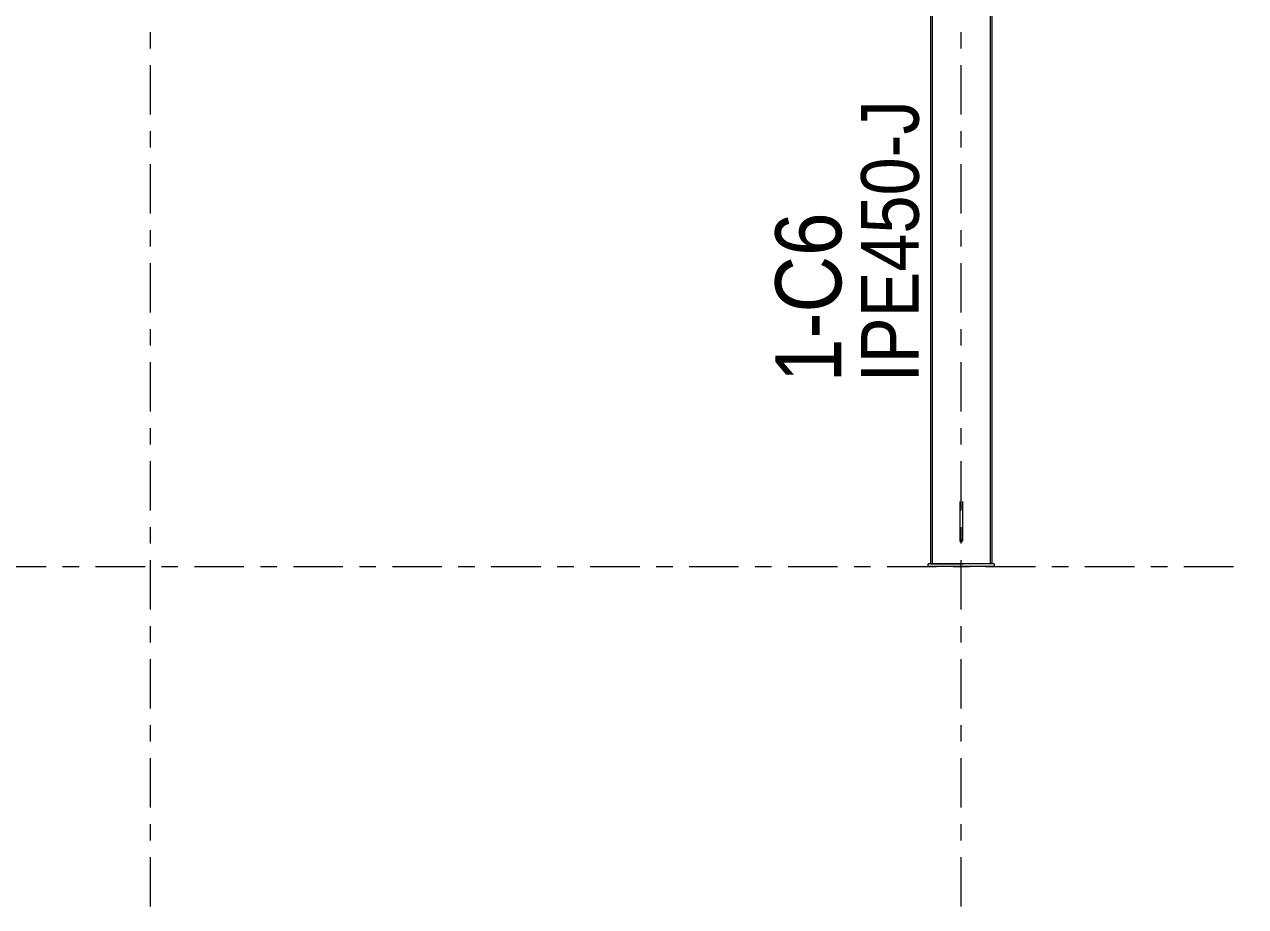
# Model space of a CAD drawing. Header units: millimetres. Extents: x -49 to 773, y -79 to 495.
# Drawn here: x 495.7 to 569.7, y 333.6 to 387 of the extents above; entities that cross this region are included whole.
import ezdxf

# ---------------------------------------------------------------- set-up
doc = ezdxf.new("R2010")
doc.units = ezdxf.units.MM
for name, pattern in [('XKITLINE00', [0]), ('XKITLINE02', [4, 2, -2]), ('XKITLINE03', [6, 3, -1, 1, -1])]:
    doc.linetypes.add(name, pattern=pattern)
for name, color, linetype, lineweight in [('Part', 2, 'Continuous', 0), ('PartMark', 7, 'Continuous', 0), ('S-grid', 1, 'Continuous', 0)]:
    doc.layers.add(name, color=color, linetype=linetype, lineweight=lineweight)
doc.styles.add('ARIAL', font='ARIAL.TTF')

# ---------------------------------------------------------------- blocks, each defined once
blk = doc.blocks.new('*A1382')
at = {"layer": 'S-grid', "color": 1, "linetype": 'XKITLINE03', "lineweight": 0}
blk.add_line((-10, 354.19), (569.742, 354.19), dxfattribs=at)
blk = doc.blocks.new('*A1663')
at = {"layer": 'S-grid', "color": 1, "linetype": 'XKITLINE03', "lineweight": 0}
blk.add_line((552.5, 333.575), (552.5, 477.732), dxfattribs=at)
blk = doc.blocks.new('*A1664')
at = {"layer": 'S-grid', "color": 1, "linetype": 'XKITLINE03', "lineweight": 0}
blk.add_line((503.333, 333.575), (503.333, 477.732), dxfattribs=at)
blk = doc.blocks.new('*A1673')
at = {"layer": 'Part', "color": 2, "linetype": 'XKITLINE00', "lineweight": 0}
for p, q in [((554.5, 354.357), (550.5, 354.357)), ((550.5, 354.19), (550.5, 354.357)), ((554.5, 354.19), (550.5, 354.19)), ((554.5, 354.357), (554.5, 354.19))]:
    blk.add_line(p, q, dxfattribs=at)
blk = doc.blocks.new('*A1885')
at = {"layer": 'Part', "color": 7, "linetype": 'XKITLINE02', "lineweight": 0}
for p, q in [((554.375, 428.988), (550.625, 426.032)), ((550.625, 420.065), (550.625, 419.732)), ((550.742, 420.065), (550.742, 419.732)), ((550.742, 420.065), (550.742, 420.048)), ((550.742, 395.815), (550.742, 395.732)), ((554.258, 395.815), (554.258, 395.732)), ((550.625, 354.357), (554.375, 354.357))]:
    blk.add_line(p, q, dxfattribs=at)
at = {"layer": 'Part', "color": 2, "linetype": 'XKITLINE00', "lineweight": 0}
for p, q in [((554.258, 428.896), (554.258, 395.815)), ((554.375, 354.357), (554.375, 428.988)), ((550.625, 426.032), (550.625, 420.065)), ((550.742, 426.124), (550.742, 420.065)), ((550.625, 419.732), (550.625, 354.357)), ((550.742, 419.732), (550.742, 395.815)), ((550.742, 395.732), (550.742, 354.357)), ((554.258, 395.732), (554.258, 354.357))]:
    blk.add_line(p, q, dxfattribs=at)
blk = doc.blocks.new('*A1899')
at = {"layer": 'Part', "color": 7, "linetype": 'XKITLINE02', "lineweight": 0}
for p, q in [((552.417, 358.127), (552.417, 356.26)), ((552.583, 358.127), (552.583, 356.26))]:
    blk.add_line(p, q, dxfattribs=at)
at = {"layer": 'Part', "color": 2, "linetype": 'XKITLINE00', "lineweight": 0}
for p, q in [((552.417, 356.26), (552.417, 355.749)), ((552.583, 356.26), (552.583, 355.749)), ((552.441, 355.799), (552.417, 355.749)), ((552.417, 355.749), (552.441, 355.7)), ((552.5, 355.82), (552.441, 355.799)), ((552.441, 355.7), (552.5, 355.679)), ((552.559, 355.799), (552.5, 355.82)), ((552.5, 355.679), (552.559, 355.7)), ((552.583, 355.749), (552.559, 355.799)), ((552.559, 355.7), (552.583, 355.749))]:
    blk.add_line(p, q, dxfattribs=at)
blk = doc.blocks.new('*A2008')
at = {"layer": 'PartMark', "color": 7, "style": 'ARIAL', "width": 0.85}
blk.add_text('IPE450-J', height=3.5, rotation=90.00021, dxfattribs=at).set_placement((549.925, 365.357))
at = {"layer": 'PartMark', "color": 3, "style": 'ARIAL', "width": 0.85}
blk.add_text('1-C6', height=4, rotation=90.00021, dxfattribs=at).set_placement((545.225, 365.357))

msp = doc.modelspace()

# ---------------------------------------------------------------- block references
at = {"lineweight": 0}
for name in ['*A1664', '*A1663', '*A1885', '*A2008', '*A1899', '*A1382', '*A1673']:
    msp.add_blockref(name, (0, 0), dxfattribs=at)

doc.saveas('drawing.dxf')
